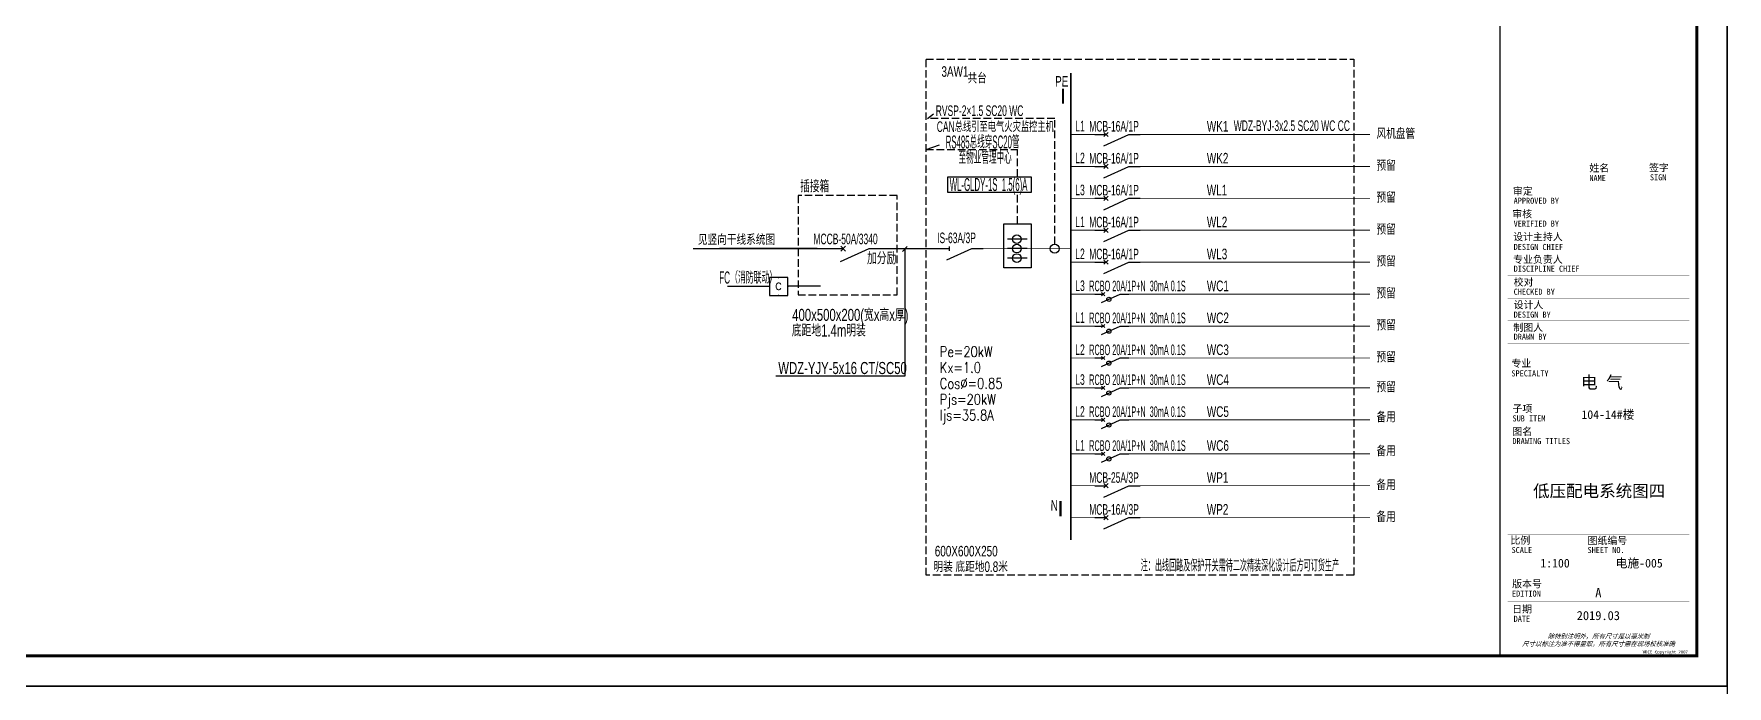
# Model space of a CAD drawing. Extents: x -118086 to 144314, y -110039 to 305761.
# Drawn here: x 55267 to 111184, y 8761 to 30323 of the extents above; entities that cross this region are included whole.
import ezdxf
from ezdxf.enums import TextEntityAlignment as Align

# ---------------------------------------------------------------- set-up
doc = ezdxf.new("R2010")
doc.units = 0
doc.header["$LTSCALE"] = 1000
doc.linetypes.add('CONTINOUS', pattern=[0])
doc.linetypes.add('DASH', pattern=[0.35, 0.25, -0.1])
doc.layers.get('0').update_dxf_attribs({"linetype": 'CONTINUOUS'})
doc.layers.get('Defpoints').update_dxf_attribs({"linetype": 'CONTINUOUS'})
for name, color, linetype in [('D-TEXT', 7, 'CONTINUOUS'), ('DIM-箱柜', 3, 'CONTINUOUS'), ('DQ', 7, 'CONTINOUS'), ('ELEC-text', 7, 'CONTINUOUS'), ('ELEMENT', 3, 'CONTINUOUS'), ('EQUIP-照明', 3, 'CONTINUOUS'), ('EQUIP-箱柜', 3, 'CONTINUOUS'), ('PUB_TEXT', 7, 'CONTINUOUS'), ('SHEET_LINE', 6, 'CONTINUOUS'), ('SIG_TEXT', 7, 'CONTINUOUS'), ('TEL_TEXT', 3, 'CONTINUOUS'), ('TEL_TITLE', 7, 'CONTINUOUS'), ('WIRE', 4, 'CONTINUOUS'), ('WIRE-照明', 1, 'CONTINUOUS'), ('内审意见修改', 2, 'CONTINUOUS'), ('字', 7, 'CONTINUOUS')]:
    doc.layers.add(name, color=color, linetype=linetype)
doc.layers.add('内审要求修改2.10', color=6, linetype='CONTINUOUS', plot=False)
doc.layers.get('内审要求修改2.10').off()
doc.styles.add('_COMPLEX', font='ros.shx', dxfattribs={"width": 0.6, "bigfont": 'jd.shx'})
doc.styles.add('_HZTXT', font='ROS', dxfattribs={"width": 0.8, "bigfont": 'JD'})
doc.styles.add('_TEL_DIM', font='ROMANS2', dxfattribs={"width": 0.8, "height": 3.5, "bigfont": 'HZDF2'})
doc.styles.add('B', font='ros.shx', dxfattribs={"width": 0.8, "bigfont": 'jd.shx'})
doc.styles.add('DIM_FONT', font='ROMANS', dxfattribs={"bigfont": 'HZTXT'})
doc.styles.add('JD', font='ros.shx', dxfattribs={"width": 0.8, "height": 600, "bigfont": 'hztxt.shx'})
doc.styles.get("Standard").update_dxf_attribs({"font": 'GBENOR', "bigfont": 'GBCBIG'})
doc.styles.add('华文细黑', font='STXIHEI.TTF')
doc.styles.add('图签信息$0$hwxh', font='STXIHEI.TTF')
doc.styles.add('图签信息$0$华文细黑', font='STXIHEI.TTF', dxfattribs={"height": 10})

# ---------------------------------------------------------------- blocks, each defined once
blk = doc.blocks.new('SADF AGF AERG AER GER')
at = {"layer": 'DIM-箱柜'}
blk.add_lwpolyline([(-462150, -1228514), (-378050, -1228514), (-378050, -1287914), (-462150, -1287914)], close=True, dxfattribs=at)
blk = doc.blocks.new('A$C6873132B')
at = {"layer": 'DIM-箱柜'}
blk.add_blockref('SADF AGF AERG AER GER', (378050, 1287914), dxfattribs=at)
blk = doc.blocks.new('M_M8')
for p, q in [((-0.25, -0.2), (0, -0.75)), ((0.05, -0.25), (-0.05, -0.25))]:
    blk.add_line(p, q)
for points in [[(0, 0), (0, -0.25)], [(0, -0.75), (0, -1)]]:
    blk.add_lwpolyline(points)
at = {"style": 'DIM_FONT', "width": 0.8, "flags": 9}
blk.add_attdef('S', (0.25, -0.5), '', height=0.2, dxfattribs=at)
blk = doc.blocks.new('M_M7')
for p, q in [((-0.25, -0.2), (0, -0.75)), ((-0.047, -0.297), (0.047, -0.203)), ((-0.047, -0.203), (0.047, -0.297))]:
    blk.add_line(p, q)
for points in [[(0, 0), (0, -0.25)], [(0, -0.75), (0, -1)]]:
    blk.add_lwpolyline(points)
at = {"width": 0.8, "flags": 9}
blk.add_attdef('S', (0.25, -0.5), '', height=0.2, dxfattribs=at)
blk = doc.blocks.new('M_M19DXM')
for p, q in [((-0.25, -0.2), (0, -0.75)), ((-0.047, -0.203), (0.047, -0.297)), ((-0.047, -0.297), (0.047, -0.203))]:
    blk.add_line(p, q)
for points in [[(0, 0), (0, -0.25)], [(0, -0.75), (0, -1)]]:
    blk.add_lwpolyline(points)
blk.add_circle((-0.151, -0.417), 0.0615)
at = {"style": 'DIM_FONT', "width": 0.8, "flags": 9}
blk.add_attdef('S', (0.25, -0.5), '', height=0.2, dxfattribs=at)
blk = doc.blocks.new('$equip_U$00000105(JDQINJING)')
for p, q in [((0.5, 1), (-0.5, 1)), ((-0.5, 1), (-0.5, 0)), ((0.5, 0), (0.5, 1)), ((-0.5, 0), (0.5, 0))]:
    blk.add_line(p, q)
for p in [(0, 1), (-0.5, 0.5), (0, 0), (0.5, 0.5)]:
    blk.add_point(p)
at = {"color": 7, "style": '_TEL_DIM'}
blk.add_attdef('$TEXT$', text='', height=0.4, dxfattribs=at).set_placement((-0.002, 0.507), align=Align.MIDDLE_CENTER)
at = {"color": 7, "style": '_TEL_DIM', "flags": 1}
blk.add_attdef('A', text='', height=0.00002, dxfattribs=at).set_placement((0, 0), align=Align.MIDDLE_CENTER)
blk = doc.blocks.new('$equip$00001781')
blk.add_circle((0, 0), 0.5)
at = {"flags": 9}
blk.add_attdef('A', (0, 0), '', height=0.00002, dxfattribs=at)
blk = doc.blocks.new('图签信息$0$WDCE Copyright200X')
at = {"const_width": 0.016}
blk.add_lwpolyline([(-10.6, 1.26, 1), (-11.4, 1.26, 1)], format="xyb", close=True, dxfattribs=at)
at = {"style": '图签信息$0$华文细黑'}
for s, p in [('WDCE ', (-11.46, 0.5)), ('     Copyright ', (-3.51, 0.5))]:
    blk.add_text(s, height=1, dxfattribs=at).set_placement(p, align=Align.BOTTOM_RIGHT)
blk.add_text('c', height=0.6, dxfattribs=at).set_placement((-11.04, 1.35), align=Align.MIDDLE_CENTER)
blk.add_attdef('200X', text='', height=1, dxfattribs=at).set_placement((-0.45, 0.5), align=Align.BOTTOM_RIGHT)
blk = doc.blocks.new('图签信息$0$logo2')
h = blk.add_hatch(color=7)
h.paths.add_polyline_path([(19.02, -7.36), (15.84, -7.36), (15.84, -3.97), (18.97, -3.97), (18.97, -4.24), (16.46, -4.24), (16.46, -5.45), (18.81, -5.45), (18.81, -5.69), (16.47, -5.69), (16.47, -7.12), (19.02, -7.12)])
edge = h.paths.add_edge_path()
edge.add_spline(control_points=[(15.26, -4.21), (15.26, -4.21), (15.13, -4.65), (15.13, -4.65), (15.13, -4.65), (14.62, -4.1), (13.73, -4.1), (13.04, -4.1), (12.07, -4.54), (12.08, -5.62), (12.08, -6.49), (12.77, -7.16), (13.73, -7.17), (14.66, -7.17), (15.23, -6.68), (15.23, -6.68), (15.23, -6.68), (15.16, -7.11), (15.16, -7.11), (13.63, -7.7), (11.42, -7.29), (11.41, -5.64), (11.4, -3.72), (14.16, -3.66), (15.26, -4.21)], knot_values=[0, 0, 0, 0, 1, 1, 1, 2, 2, 2, 3, 3, 3, 4, 4, 4, 5, 5, 5, 6, 6, 6, 7, 7, 7, 8, 8, 8, 8], degree=3, periodic=0)
edge = h.paths.add_edge_path(flags=16)
edge.add_spline(control_points=[(10.23, -5.57), (10.23, -5.16), (10.12, -4.83), (9.9, -4.58), (9.63, -4.27), (9.23, -4.12), (8.69, -4.12), (8.69, -4.12), (7.64, -4.12), (7.64, -4.12), (7.64, -4.12), (7.64, -7.1), (7.64, -7.1), (7.64, -7.1), (8.66, -7.1), (8.66, -7.1), (9.13, -7.1), (9.52, -6.93), (9.82, -6.6), (10.09, -6.31), (10.23, -5.96), (10.23, -5.57)], knot_values=[0, 0, 0, 0, 1, 1, 1, 2, 2, 2, 3, 3, 3, 4, 4, 4, 5, 5, 5, 6, 6, 6, 7, 7, 7, 7], degree=3, periodic=0)
edge = h.paths.add_edge_path()
edge.add_spline(control_points=[(10.92, -5.51), (10.92, -5.96), (10.72, -6.37), (10.34, -6.72), (9.92, -7.1), (9.41, -7.29), (8.82, -7.29), (8.82, -7.29), (7.03, -7.29), (7.03, -7.29), (7.03, -7.29), (7.03, -3.92), (7.03, -3.92), (7.03, -3.92), (9.1, -3.92), (9.1, -3.92), (9.59, -3.92), (10.01, -4.06), (10.36, -4.34), (10.73, -4.64), (10.92, -5.03), (10.92, -5.51)], knot_values=[0, 0, 0, 0, 1, 1, 1, 2, 2, 2, 3, 3, 3, 4, 4, 4, 5, 5, 5, 6, 6, 6, 7, 7, 7, 7], degree=3, periodic=0)
at = {"lineweight": 0}
blk.add_lwpolyline([(19.02, -7.36), (15.84, -7.36), (15.84, -3.97), (18.97, -3.97), (18.97, -4.24), (16.46, -4.24), (16.46, -5.45), (18.81, -5.45), (18.81, -5.69), (16.47, -5.69), (16.47, -7.12), (19.02, -7.12), (19.02, -7.36)], dxfattribs=at)
for points, knots in [([(10.92, -5.51), (10.92, -5.96), (10.72, -6.37), (10.34, -6.72), (9.92, -7.1), (9.41, -7.29), (8.82, -7.29), (8.82, -7.29), (7.03, -7.29), (7.03, -7.29), (7.03, -7.29), (7.03, -3.92), (7.03, -3.92), (7.03, -3.92), (9.1, -3.92), (9.1, -3.92), (9.59, -3.92), (10.01, -4.06), (10.36, -4.34), (10.73, -4.64), (10.92, -5.03), (10.92, -5.51)], [0, 0, 0, 0, 1, 1, 1, 2, 2, 2, 3, 3, 3, 4, 4, 4, 5, 5, 5, 6, 6, 6, 7, 7, 7, 7]), ([(15.26, -4.21), (15.26, -4.21), (15.13, -4.65), (15.13, -4.65), (15.13, -4.65), (14.62, -4.1), (13.73, -4.1), (13.04, -4.1), (12.07, -4.54), (12.08, -5.62), (12.08, -6.49), (12.77, -7.16), (13.73, -7.17), (14.66, -7.17), (15.23, -6.68), (15.23, -6.68), (15.23, -6.68), (15.16, -7.11), (15.16, -7.11), (13.63, -7.7), (11.42, -7.29), (11.41, -5.64), (11.4, -3.72), (14.16, -3.66), (15.26, -4.21)], [0, 0, 0, 0, 1, 1, 1, 2, 2, 2, 3, 3, 3, 4, 4, 4, 5, 5, 5, 6, 6, 6, 7, 7, 7, 8, 8, 8, 8]), ([(10.23, -5.57), (10.23, -5.16), (10.12, -4.83), (9.9, -4.58), (9.63, -4.27), (9.23, -4.12), (8.69, -4.12), (8.69, -4.12), (7.64, -4.12), (7.64, -4.12), (7.64, -4.12), (7.64, -7.1), (7.64, -7.1), (7.64, -7.1), (8.66, -7.1), (8.66, -7.1), (9.13, -7.1), (9.52, -6.93), (9.82, -6.6), (10.09, -6.31), (10.23, -5.96), (10.23, -5.57)], [0, 0, 0, 0, 1, 1, 1, 2, 2, 2, 3, 3, 3, 4, 4, 4, 5, 5, 5, 6, 6, 6, 7, 7, 7, 7])]:
    blk.add_open_spline(points, degree=3, knots=knots, dxfattribs=at)
blk = doc.blocks.new('图签信息$0$logo1')
h = blk.add_hatch(color=8)
edge = h.paths.add_edge_path()
edge.add_spline(control_points=[(3.86, -5.21), (3.63, -5.88), (3.39, -6.56), (3.39, -6.56), (3.39, -6.56), (2.5, -3.91), (2.5, -3.91), (2.5, -3.91), (1.8, -3.91), (1.69, -3.91), (2.02, -4.39), (2.95, -7.27), (2.95, -7.27), (2.95, -7.27), (3.44, -7.27), (3.44, -7.27), (3.44, -7.27), (4.03, -5.66), (4.03, -5.66), (4.03, -5.66), (3.86, -5.21), (3.86, -5.21)], knot_values=[0, 0, 0, 0, 1, 1, 1, 2, 2, 2, 3, 3, 3, 4, 4, 4, 5, 5, 5, 6, 6, 6, 7, 7, 7, 7], degree=3, periodic=0)
h = blk.add_hatch(color=7)
edge = h.paths.add_edge_path()
edge.add_spline(control_points=[(6.04, -3.91), (6.09, -4.1), (5.2, -6.56), (5.2, -6.56), (5.2, -6.56), (4.3, -3.91), (4.3, -3.91), (4.3, -3.91), (3.6, -3.91), (3.49, -3.91), (3.82, -4.39), (4.75, -7.27), (4.75, -7.27), (4.75, -7.27), (5.24, -7.27), (5.24, -7.27), (5.24, -7.27), (6.33, -4.3), (6.33, -4.3), (6.33, -4.3), (6.48, -3.91), (6.48, -3.91), (6.48, -3.91), (6.21, -3.91), (6.04, -3.91)], knot_values=[0, 0, 0, 0, 1, 1, 1, 2, 2, 2, 3, 3, 3, 4, 4, 4, 5, 5, 5, 6, 6, 6, 7, 7, 7, 8, 8, 8, 8], degree=3, periodic=0)
at = {"color": 8, "lineweight": 0}
blk.add_open_spline([(3.86, -5.21), (3.63, -5.88), (3.39, -6.56), (3.39, -6.56), (3.39, -6.56), (2.5, -3.91), (2.5, -3.91), (2.5, -3.91), (1.8, -3.91), (1.69, -3.91), (2.02, -4.39), (2.95, -7.27), (2.95, -7.27), (2.95, -7.27), (3.44, -7.27), (3.44, -7.27), (3.44, -7.27), (4.03, -5.66), (4.03, -5.66), (4.03, -5.66), (3.86, -5.21), (3.86, -5.21)], degree=3, knots=[0, 0, 0, 0, 1, 1, 1, 2, 2, 2, 3, 3, 3, 4, 4, 4, 5, 5, 5, 6, 6, 6, 7, 7, 7, 7], dxfattribs=at)
at = {"lineweight": 0}
blk.add_open_spline([(6.04, -3.91), (6.09, -4.1), (5.2, -6.56), (5.2, -6.56), (5.2, -6.56), (4.3, -3.91), (4.3, -3.91), (4.3, -3.91), (3.6, -3.91), (3.49, -3.91), (3.82, -4.39), (4.75, -7.27), (4.75, -7.27), (4.75, -7.27), (5.24, -7.27), (5.24, -7.27), (5.24, -7.27), (6.33, -4.3), (6.33, -4.3), (6.33, -4.3), (6.48, -3.91), (6.48, -3.91), (6.48, -3.91), (6.21, -3.91), (6.04, -3.91)], degree=3, knots=[0, 0, 0, 0, 1, 1, 1, 2, 2, 2, 3, 3, 3, 4, 4, 4, 5, 5, 5, 6, 6, 6, 7, 7, 7, 8, 8, 8, 8], dxfattribs=at)
blk.add_blockref('图签信息$0$logo2', (0, 0))
blk = doc.blocks.new('图签信息$0$时间-logo')
at = {"layer": 'Defpoints', "lineweight": 0}
blk.add_lwpolyline([(0, -23.46), (-21.17, -23.46), (-21.17, 0), (0, 0), (0, -23.46)], dxfattribs=at)
blk.add_blockref('图签信息$0$logo1', (-20.97, 0))
at = {"style": '图签信息$0$hwxh'}
for s, height, p in [('华通设计顾问工程有限公司 ', 1.15, (-19.73, -9.05)), ('WALTON DESIGN & CONSULTING ENGINEERING CO., LTD.', 0.5, (-19.5, -10.1)), ('地址:北京市西城区西直门南小街135号西派国际3号楼 100035', 0.5, (-19.48, -11.94)), ('Address: Building No.3 C-Park, No.135 Xizhimen South Street, ', 0.47, (-19.48, -12.83)), ('Xicheng District, Beijing 100035, China ', 0.47, (-16.69, -13.72)), ('电话 Tel：                        （8610）83957395 ', 0.5, (-19.56, -14.91)), ('传真 Fax：                      （8610）83957590 ', 0.5, (-19.48, -15.8)), ('主页 Web：                      www.WDCE.com ', 0.5, (-19.48, -16.69)), ('邮件 E-mail：                    office@WDCE.com ', 0.5, (-19.48, -17.58)), ('资质号 Licence No.：    建筑甲级 A111010265 ', 0.5, (-19.48, -18.47)), ('   规划甲级 101195', 0.5, (-12.6, -19.36))]:
    blk.add_text(s, height=height, dxfattribs=at).set_placement(p)
blk = doc.blocks.new('图签信息')
at = {"const_width": 0.5}
for points in [[(-65, 574), (-65, 500.5), (0, 500.5), (0, 574)], [(-65, 0), (0, 0), (0, 500.5), (-65, 500.5)]]:
    blk.add_lwpolyline(points, close=True, dxfattribs=at)
at = {"const_width": 0.05}
for points in [[(-65, 566.5), (0, 566.5)], [(-39.14, 566.5), (-39.14, 500.5)], [(-19.1, 566.5), (-19.1, 500.5)], [(-65, 560.5), (0, 560.5)], [(-65, 554.5), (0, 554.5)], [(-65, 548.5), (0, 548.5)], [(-65, 542.5), (0, 542.5)], [(-65, 536.5), (0, 536.5)], [(-65, 530.5), (0, 530.5)], [(-65, 524.5), (0, 524.5)], [(-65, 518.5), (0, 518.5)], [(-65, 512.5), (0, 512.5)], [(-65, 512.5), (0, 512.5)], [(-65, 506.5), (0, 506.5)], [(-65, 500.5), (0, 500.5)], [(-62.5, 450.87), (-2.5, 450.87)], [(-62.5, 440.87), (-2.5, 440.87)], [(-2.5, 407.85), (-2.5, 436.12), (-62.5, 436.12), (-62.5, 407.85)], [(-62.5, 407.85), (-2.5, 407.85)], [(-62.5, 404.92), (-62.5, 227.83)], [(-62.5, 404.92), (-2.5, 404.92)], [(-62.5, 227.83), (-2.5, 227.83), (-2.5, 404.92)], [(-57.5, 338.36), (-7.5, 338.36)], [(-57.5, 288.83), (-7.5, 288.83)], [(-57.5, 234.85), (-7.5, 234.85)], [(-62.5, 227.83), (-2.5, 227.83)], [(-62.5, 217.74), (-2.5, 217.74)], [(-62.5, 103.26), (-2.5, 103.26), (-2.5, 163.26), (-62.5, 163.26), (-62.5, 103.26)], [(-37.5, 163.26), (-37.5, 103.26)], [(-20, 163.26), (-20, 103.26)], [(-62.5, 155.76), (-2.5, 155.76)], [(-62.5, 148.26), (-2.5, 148.26)], [(-62.5, 140.76), (-2.5, 140.76)], [(-62.5, 133.26), (-2.5, 133.26)], [(-62.5, 125.76), (-2.5, 125.76)], [(-62.5, 118.26), (-2.5, 118.26)], [(-62.5, 110.76), (-2.5, 110.76)], [(-62.5, 98.5), (-2.5, 98.5), (-2.5, 10), (-62.5, 10), (-62.5, 98.5)], [(-62.5, 83.5), (-2.5, 83.5)], [(-62.5, 76), (-2.5, 76)], [(-62.5, 40), (-2.5, 40)], [(-37.5, 40), (-37.5, 26)], [(-62.5, 26), (-2.5, 26)], [(-62.5, 18), (-2.5, 18)]]:
    blk.add_lwpolyline(points, dxfattribs=at)
at = {"ltscale": 0.001, "xscale": 2.834689937531525, "yscale": 2.834689937531525, "zscale": 2.834689937531525}
blk.add_blockref('图签信息$0$时间-logo', (-2.5, 404.92), dxfattribs=at)
blk.add_blockref('图签信息$0$WDCE Copyright200X', (-2.5, 0)).add_auto_attribs({'200X': '2007'})
at = {"style": '图签信息$0$华文细黑'}
for s, height, p in [('会签栏', 2.4, (-32.5, 573)), ('COUNTERSIGN', 2, (-32.5, 569.6))]:
    blk.add_text(s, height=height, dxfattribs=at).set_placement(p, align=Align.TOP_CENTER)
for s, height, p in [('签字', 2.4, (-37.22, 564.63)), ('日期', 2.4, (-17.79, 564.58)), ('总图', 2.4, (-63, 559.5)), ('SIGN', 2, (-30.32, 563.88)), ('DATE', 2, (-10.96, 563.7)), ('建筑', 2.4, (-63, 553.5)), ('结构', 2.4, (-63, 547.5)), ('给排水', 2.4, (-63, 541.5)), ('暖通', 2.4, (-63, 535.5)), ('电气', 2.4, (-63, 529.5)), ('景观', 2.4, (-63, 523.5)), ('室内', 2.4, (-63, 517.5)), ('方案', 2.4, (-63, 511.5)), ('绿色', 2.4, (-63, 505.5)), ('项目名称', 2.4, (-60.5, 498)), ('PROJECT NAME', 2, (-60.5, 494.08)), ('设计号', 2.4, (-60.54, 457.48)), ('PROJECT NO.', 2, (-60.5, 453.97)), ('阶段', 2.4, (-60.5, 447.47)), ('STAGE', 2, (-60.5, 443.97)), ('委托方', 2, (-60.9, 434.86)), ('CLIENT', 2, (-60.9, 431.86)), ('设计方', 2, (-60.5, 403.83)), ('DESIGNER', 2, (-60.5, 400.83)), ('索引', 2.4, (-60.5, 224.14)), ('KEY PLAN', 2, (-60.5, 220.74)), ('姓名', 2.4, (-35.5, 162.47)), ('签字', 2.4, (-15.81, 162.57)), ('NAME', 2, (-35.5, 158.96)), ('SIGN', 2, (-15.5, 159.2)), ('审定', 2.4, (-60.73, 154.81)), ('APPROVED BY', 2, (-60.5, 151.44)), ('审核', 2.4, (-60.95, 147.29)), ('设计主持人', 2.4, (-60.68, 139.76)), ('VERIFIED BY', 2, (-60.5, 143.91)), ('DESIGN CHIEF', 2, (-60.5, 136.19)), ('专业负责人', 2.4, (-60.67, 132.26)), ('DISCIPLINE CHIEF', 2, (-60.5, 128.98)), ('校对', 2.4, (-60.5, 124.76)), ('CHECKED BY', 2, (-60.5, 121.37)), ('设计人', 2.4, (-60.5, 117.26)), ('DESIGN BY', 2, (-60.5, 113.83)), ('制图人', 2.4, (-60.61, 109.76)), ('DRAWN BY', 2, (-60.5, 106.5)), ('专业', 2.4, (-61.23, 97.93)), ('SPECIALTY', 2, (-61.23, 94.38)), ('SUB ITEM', 2, (-60.88, 79.5)), ('子项', 2.4, (-60.88, 82.92)), ('图名', 2.4, (-60.91, 75.41)), ('DRAWING TITLES', 2, (-60.91, 72)), ('比例', 2.4, (-61.56, 39.42)), ('图纸编号', 2.4, (-36.1, 39.32)), ('SCALE', 2, (-61.19, 36)), ('SHEET NO.', 2, (-36.1, 36)), ('版本号', 2.4, (-61, 25.03)), ('EDITION', 2, (-61.06, 21.61)), ('日期', 2.4, (-61, 16.68)), ('DATE', 2, (-60.5, 13.26))]:
    blk.add_text(s, height=height, dxfattribs=at).set_placement(p, align=Align.TOP_LEFT)
for s, p in [('SITE PLAN', (-40.06, 557.7)), ('ARCHITECTURE', (-40.06, 552.7)), ('STRUCTURE', (-40.06, 546.7)), ('WATER', (-40.06, 540.7)), ('VENTILATION', (-40.06, 534.7)), ('ELECTRIC', (-40.14, 528.89)), ('LANDSCAPE', (-40.14, 522.89)), ('INTERIORS', (-40.14, 516.89)), ('PLAN', (-40.14, 510.89)), ('GREEN', (-40.14, 504.89))]:
    blk.add_text(s, height=1.5, dxfattribs=at).set_placement(p, align=Align.TOP_RIGHT)
at = {"color": 4, "style": '图签信息$0$华文细黑', "width": 0.75}
for s, p in [('通州区台湖镇104、109地块', (-32.5, 480.78)), ('F3其他类多功能用地项目', (-32.5, 470.91))]:
    blk.add_text(s, height=4.5, dxfattribs=at).set_placement(p, align=Align.CENTER)
at = {"color": 4, "style": '图签信息$0$华文细黑'}
for s, p in [('A', (-32.53, 19.4)), ('2019.03', (-32.53, 11.84))]:
    blk.add_text(s, height=3, dxfattribs=at).set_placement(p, align=Align.CENTER)
at = {"style": '图签信息$0$华文细黑', "oblique": 20}
for s, p in [('除特别注明外，所有尺寸是以毫米制', (-32.5, 6.5)), ('尺寸以标注为准不得量取，所有尺寸需在现场校核准确', (-32.5, 4))]:
    blk.add_text(s, height=1.5, dxfattribs=at).set_placement(p, align=Align.MIDDLE_CENTER)
at = {"color": 4, "ltscale": 0.001, "char_height": 3, "width": 58.4895, "style": '图签信息$0$华文细黑'}
for s, insert, attachment_point in [('通17-03', (-40.06, 455.51), 4), ('施工图', (-40.06, 445.51), 4), ('北京光谷科技园\\P开发建设有限公司', (-32.9, 419.71), 5)]:
    blk.add_mtext(s, dxfattribs=dict(at, insert=insert, attachment_point=attachment_point))
blk = doc.blocks.new('图签-A1')
at = {"color": 2}
blk.add_blockref('图签信息', (0, 0), dxfattribs=at)

msp = doc.modelspace()

# ---------------------------------------------------------------- linework, layer by layer
at = {"linetype": 'DASH'}
for p, q in [((84729, 12426), (84729, 29482)), ((84729, 29482), (98858, 29482)), ((98858, 29482), (98858, 12426)), ((84729, 26500, 0), (87752, 26500, 0)), ((87752, 25600, 0), (87752, 26500, 0)), ((87752, 24048), (87752, 25082, 0)), ((98858, 12426), (84729, 12426))]:
    msp.add_line(p, q, dxfattribs=at)
at = {"color": 3, "linetype": 'DASH'}
for p, q in [((84774, 27530, 0), (84972, 27681, 0)), ((88978, 27530, 0), (84774, 27530, 0)), ((88978, 23373), (88978, 27530))]:
    msp.add_line(p, q, dxfattribs=at)
at = {"color": 0}
msp.add_line((84729, 26500), (85169, 26652), dxfattribs=at)
for p, q in [((83950, 23131, 0), (84111, 23293, 0)), ((79560, 21973, 0), (78169, 21973, 0))]:
    msp.add_line(p, q)
at = {"linetype": 'Continuous', "const_width": 72.9}
for points in [[(89253, 28507), (89253, 28010)], [(89173, 14877), (89173, 14380)]]:
    msp.add_lwpolyline(points, dxfattribs=at)
at = {"color": 2, "elevation": 0}
msp.add_lwpolyline([(85449, 25600), (88206, 25600), (88206, 25082), (85449, 25082)], close=True, dxfattribs=at)
at = {"linetype": 'DASH', "elevation": 0}
msp.add_lwpolyline([(83773, 24975), (80502, 24975), (80502, 21694), (83773, 21694)], close=True, dxfattribs=at)
at = {"color": 2}
for centre in [(87730, 23535), (87730, 23223), (87730, 22913)]:
    msp.add_circle(centre, 143, dxfattribs=at)
at = {"layer": 'ELEMENT'}
msp.add_lwpolyline([(87300, 24048), (88206, 24048), (88206, 22589), (87300, 22589)], close=True, dxfattribs=at)
at = {"layer": 'TEL_TEXT', "color": 0, "ltscale": 2}
for p, q in [((84030, 23212, 0), (84030, 19009, 0)), ((84030, 19009), (79772, 19009))]:
    msp.add_line(p, q, dxfattribs=at)
at = {"layer": 'TEL_TEXT', "ltscale": 2}
msp.add_line((80160, 21994, 0), (81249, 21994, 0), dxfattribs=at)
at = {"layer": 'TEL_TITLE'}
msp.add_lwpolyline([(27084, 8761), (111184, 8761), (111184, 68161), (27084, 68161)], close=True, dxfattribs=at)
at = {"layer": 'TEL_TITLE', "const_width": 100}
msp.add_lwpolyline([(29584, 9761), (110184, 9761), (110184, 67161), (29584, 67161)], close=True, dxfattribs=at)
at = {"layer": 'WIRE', "color": 4}
for p, q in [((88065, 23535), (87422, 23535)), ((88065, 23223), (87422, 23223)), ((88065, 22913), (87422, 22913))]:
    msp.add_line(p, q, dxfattribs=at)
at = {"layer": 'WIRE-照明'}
for p, q in [((77044, 23223), (81565, 23223)), ((82992, 23223), (85121, 23223))]:
    msp.add_line(p, q, dxfattribs=at)
at = {"layer": 'WIRE-照明', "linetype": 'Continuous'}
msp.add_line((81136, 23223), (77904, 23223), dxfattribs=at)
at = {"layer": 'WIRE-照明', "const_width": 60}
msp.add_lwpolyline([(89511, 29029), (89511, 13591)], dxfattribs=at)
at = {"layer": 'WIRE-照明', "linetype": 'Continuous'}
for points, const_width in [([(89511, 26996), (90298, 26996)], 30), ([(91798, 26996), (99387, 26996)], 30), ([(89511, 25941), (90298, 25941)], 30), ([(91798, 25941), (99387, 25941)], 30), ([(89511, 24886), (90298, 24886)], 30), ([(91798, 24886), (99387, 24886)], 30), ([(89511, 23830), (90298, 23830)], 30), ([(91423, 23830), (99387, 23830)], 30), ([(86399, 23223), (89511, 23223)], 25), ([(89511, 22775), (90298, 22775)], 30), ([(91423, 22775), (99387, 22775)], 30), ([(89511, 21719), (90298, 21719)], 30), ([(91423, 21719), (99387, 21719)], 30), ([(89511, 20664), (90298, 20664)], 30), ([(91423, 20664), (99387, 20664)], 30), ([(89511, 19609), (90298, 19609)], 30), ([(91423, 19609), (99387, 19609)], 30), ([(89511, 18619), (90298, 18619)], 30), ([(91423, 18619), (99387, 18619)], 30), ([(89511, 17564), (90298, 17564)], 30), ([(91423, 17564), (99387, 17564)], 30), ([(89511, 16442), (90298, 16442)], 30), ([(91423, 16442), (99387, 16442)], 30), ([(89511, 15387), (90298, 15387)], 30), ([(91423, 15387), (99387, 15387)], 30), ([(89511, 14331), (90298, 14331)], 30), ([(91423, 14331), (99387, 14331)], 30)]:
    msp.add_lwpolyline(points, dxfattribs=dict(at, const_width=const_width))

# ---------------------------------------------------------------- block references
at = {"layer": 'DIM-箱柜'}
for p in [(489234, 1296675), (489234, 1237275)]:
    msp.add_blockref('SADF AGF AERG AER GER', p, dxfattribs=at)
at = {"layer": 'DQ', "xscale": 1500, "yscale": 1500, "zscale": 1500, "rotation": 90}
msp.add_blockref('M_M8', (85121, 23223), dxfattribs=at)
at = {"layer": 'ELEMENT', "rotation": 90}
for name, p, xscale, yscale, zscale in [('M_M7', (90298, 26996), 1500, 1500, 1500), ('M_M7', (90298, 25941), 1500, 1500, 1500), ('M_M7', (90298, 24886), 1500, 1500, 1500), ('M_M7', (90298, 23830), 1500, 1500, 1500), ('M_M7', (81565, 23223), 1714.285714285681, 1714.285714285681, 1714.285714285681), ('M_M7', (90298, 22775), 1500, 1500, 1500), ('M_M19DXM', (90298, 21719), 1125, 1125, 1125), ('M_M19DXM', (90298, 20664), 1125, 1125, 1125), ('M_M19DXM', (90298, 19609), 1125, 1125, 1125), ('M_M19DXM', (90298, 18619), 1125, 1125, 1125), ('M_M19DXM', (90298, 17564), 1125, 1125, 1125), ('M_M19DXM', (90298, 16442), 1125, 1125, 1125), ('M_M7', (90298, 15387), 1500, 1500, 1500), ('M_M7', (90298, 14331), 1500, 1500, 1500)]:
    msp.add_blockref(name, p, dxfattribs=dict(at, xscale=xscale, yscale=yscale, zscale=zscale))
at = {"layer": 'EQUIP-照明', "linetype": 'ByBlock', "xscale": 300, "yscale": 300, "zscale": 300}
msp.add_blockref('$equip$00001781', (88978, 23223), dxfattribs=at)
at = {"layer": 'EQUIP-箱柜', "xscale": 600, "yscale": 600, "zscale": 600}
msp.add_blockref('$equip_U$00000105(JDQINJING)', (79860, 21673, 0), dxfattribs=at).add_auto_attribs({'$TEXT$': 'C'})
at = {"layer": 'SHEET_LINE', "color": 6, "xscale": 100, "yscale": 100, "zscale": 100}
msp.add_blockref('图签-A1', (110184, 9761), dxfattribs=at)
at = {"layer": '内审要求修改2.10'}
for p in [(111184, 8761), (111184, -50639)]:
    msp.add_blockref('A$C6873132B', p, dxfattribs=at)

# ---------------------------------------------------------------- texts
at = {"layer": 'D-TEXT', "color": 0, "style": '_HZTXT', "width": 0.45}
for s, height, p in [('RS485总线穿SC20管', 428.57, (85379, 26534, 0)), ('至物业管理中心', 428.6, (85802, 26022, 0)), ('WL-GLDY-1S  1.5(6)A', 428.57, (85512, 25128, 0))]:
    msp.add_text(s, height=height, dxfattribs=at).set_placement(p)
at = {"layer": 'D-TEXT', "style": '_HZTXT', "width": 0.45}
msp.add_text('注：出线回路及保护开关需待二次精装深化设计后方可订货生产', height=400, dxfattribs=at).set_placement((91818, 12550))
at = {"layer": 'ELEC-text', "style": '_HZTXT', "width": 0.8}
msp.add_text('插接箱', height=400, dxfattribs=at).set_placement((80572, 25085, 0))
at = {"layer": 'PUB_TEXT', "style": '_HZTXT', "width": 0.5}
msp.add_text('FC（消防联动）', height=400, dxfattribs=at).set_placement((77900, 22068, 1146))
at = {"layer": 'SIG_TEXT', "style": '_TEL_DIM', "width": 0.8}
for s, p in [('Pe=20kW', (85179, 19643)), ('Kx=1.0', (85179, 19118)), ('Cos%%C=0.85', (85179, 18593)), ('Pjs=20kW', (85179, 18068)), ('Ijs=35.8A', (85179, 17543))]:
    msp.add_text(s, height=350, dxfattribs=at).set_placement(p)
at = {"layer": 'TEL_TEXT', "ltscale": 2, "style": '_COMPLEX'}
for s, height, width, p in [('3AW1 ', 350, 0.7, (85238, 28903)), ('共台', 350, 0.7, (86101, 28684)), (' RVSP-2×1.5 SC20 WC', 350, 0.6, (84971, 27608, 0)), ('CAN总线引至电气火灾监控主机', 350, 0.6, (85083, 27080, 0)), ('L1', 350, 0.6, (89659, 27099)), ('MCB-16A/1P', 350, 0.6, (90118, 27092)), ('WK1', 350, 0.7, (94003, 27094)), ('L2', 350, 0.6, (89659, 26044)), ('MCB-16A/1P', 350, 0.6, (90118, 26036)), ('WK2', 350, 0.7, (94003, 26038)), ('预留', 350, 0.7, (99605, 25795)), ('L3', 350, 0.6, (89659, 24988)), ('MCB-16A/1P', 350, 0.6, (90118, 24981)), ('WL1', 350, 0.7, (94003, 24983)), ('预留', 350, 0.7, (99605, 24740)), ('L1', 350, 0.6, (89659, 23933)), ('MCB-16A/1P', 350, 0.6, (90118, 23926)), ('WL2', 350, 0.7, (94003, 23928)), ('预留', 350, 0.7, (99605, 23684)), ('IS-63A/3P', 350, 0.6, (85096, 23404)), ('L2', 350, 0.6, (89659, 22877)), ('MCB-16A/1P', 350, 0.6, (90118, 22870)), ('WL3', 350, 0.7, (94003, 22872)), ('预留', 350, 0.7, (99605, 22629)), ('L3', 350, 0.6, (89659, 21822)), ('RCBO 20A/1P+N  30mA 0.1S', 350, 0.45, (90118, 21815)), ('WC1', 350, 0.7, (94003, 21817)), ('预留', 350, 0.7, (99605, 21573)), ('400x500x200(宽x高x厚)', 400, 0.7, (80310, 20833, 0)), ('底距地1.4m明装', 400, 0.7, (80298, 20318, 0)), ('L1', 350, 0.6, (89659, 20767)), ('RCBO 20A/1P+N  30mA 0.1S', 350, 0.45, (90118, 20759)), ('WC2', 350, 0.7, (94003, 20761)), ('预留', 350, 0.7, (99605, 20518)), ('L2', 350, 0.6, (89659, 19711)), ('RCBO 20A/1P+N  30mA 0.1S', 350, 0.45, (90118, 19704)), ('WC3', 350, 0.7, (94003, 19706)), ('预留', 350, 0.7, (99605, 19462)), ('L3', 350, 0.6, (89659, 18722)), ('RCBO 20A/1P+N  30mA 0.1S', 350, 0.45, (90118, 18715)), ('WC4', 350, 0.7, (94003, 18717)), ('预留', 350, 0.7, (99605, 18473)), ('L2', 350, 0.6, (89659, 17666)), ('RCBO 20A/1P+N  30mA 0.1S', 350, 0.45, (90118, 17659)), ('WC5', 350, 0.7, (94003, 17661)), ('备用', 350, 0.7, (99605, 17484)), ('L1', 350, 0.6, (89659, 16545)), ('RCBO 20A/1P+N  30mA 0.1S', 350, 0.45, (90118, 16538)), ('WC6', 350, 0.7, (94003, 16540)), ('备用', 350, 0.7, (99605, 16362)), ('MCB-25A/3P', 350, 0.6, (90118, 15482)), ('WP1', 350, 0.7, (94003, 15484)), ('备用', 350, 0.7, (99605, 15241)), ('MCB-16A/3P', 350, 0.6, (90118, 14427)), ('WP2', 350, 0.7, (94003, 14429)), ('备用', 350, 0.7, (99605, 14185))]:
    msp.add_text(s, height=height, dxfattribs=dict(at, width=width)).set_placement(p)
at = {"layer": 'TEL_TEXT', "linetype": 'Continuous', "style": 'B', "oblique": 0.7}
for s, width, p in [('PE', 0.7, (88989, 28578)), ('见竖向干线系统图', 0.7, (77194, 23347)), ('MCCB-50A/3340', 0.6, (81007, 23369, 0)), ('N', 0.7, (88843, 14562)), ('明装 底距地0.8米', 0.7, (84972, 12534)), ('600X600X250', 0.7, (85016, 13049))]:
    msp.add_text(s, height=350, dxfattribs=dict(at, width=width)).set_placement(p)
at = {"layer": 'TEL_TEXT', "color": 6, "linetype": 'Continuous', "style": 'JD', "width": 0.6}
msp.add_text('加分励', height=400, dxfattribs=at).set_placement((82779, 22707))
at = {"layer": '内审意见修改', "ltscale": 2, "style": '_COMPLEX'}
for s, width, p in [('WDZ-BYJ-3x2.5 SC20 WC CC', 0.6, (94891, 27113)), ('风机盘管', 0.7, (99605, 26850))]:
    msp.add_text(s, height=350, dxfattribs=dict(at, width=width)).set_placement(p)
at = {"layer": '内审意见修改', "color": 2, "ltscale": 2, "style": '_COMPLEX', "width": 0.7}
msp.add_text('WDZ-YJY-5x16 CT/SC50', height=400, dxfattribs=at).set_placement((79850, 19077, 0))
at = {"layer": '字', "style": '华文细黑'}
for s, height, p in [('电 气', 407.8, (106352, 18599)), ('104-14#楼', 285.4, (106373, 17595)), ('1:100', 285.4, (105015, 12684)), ('电施-005', 285.4, (107502, 12684))]:
    msp.add_text(s, height=height, dxfattribs=at).set_placement(p)
at = {"layer": '字', "insert": (106958, 15191), "char_height": 400, "width": 78154.16, "attachment_point": 5, "style": '华文细黑'}
msp.add_mtext('低压配电系统图四', dxfattribs=at)

doc.saveas('drawing.dxf')
